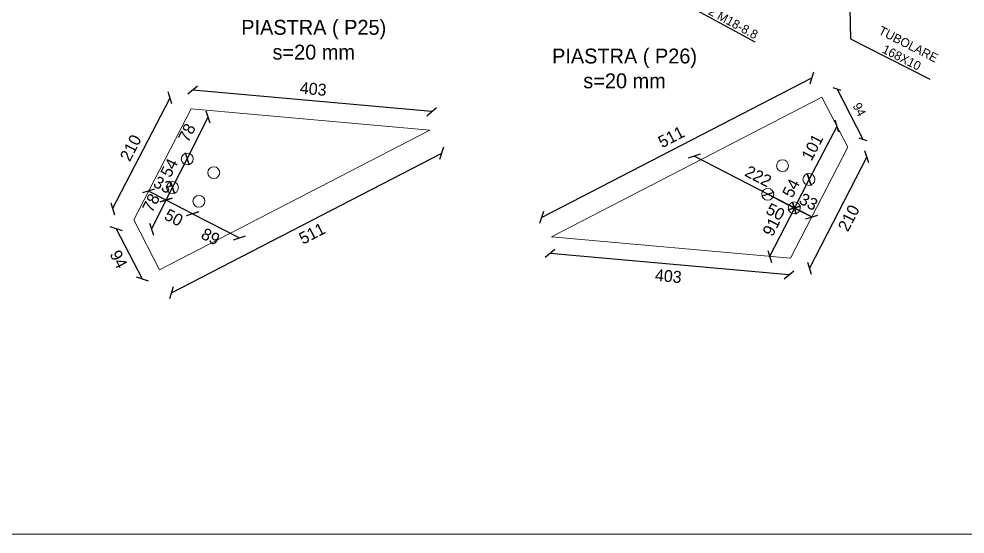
# Model space of a CAD drawing. Header units: millimetres. Extents: x -6949 to 549764, y -83146 to 127128.
# Drawn here: x 298416 to 300004, y 92221 to 93086 of the extents above; entities that cross this region are included whole.
import ezdxf
from ezdxf import colors
from ezdxf.entities.mleader import LeaderData, LeaderLine
from ezdxf.math import Vec2, Vec3

# ---------------------------------------------------------------- set-up
doc = ezdxf.new("R2010")
doc.units = ezdxf.units.MM
doc.layers.add('piastra', color=6, linetype='Continuous', lineweight=18)
doc.layers.add('quote', color=7, linetype='Continuous', lineweight=5, true_color=0x383838)
doc.styles.get("Standard").update_dxf_attribs({"font": ''})
doc.styles.get('Standard').set_extended_font_data('Bahnschrift Light')
doc.dimstyles.new('Q 1_10', dxfattribs={"dimtxt": 15, "dimasz": 10, "dimexe": 0.18, "dimexo": 0.0625, "dimgap": 10, "dimtad": 2, "dimdec": 0, "dimzin": 0, "dimdsep": 46, "dimtxsty": 'Standard', "dimblk": 'OBLIQUE', "dimcen": 0, "dimse1": 1, "dimse2": 1, "dimadec": 0, "dimazin": 0, "dimtfac": 1, "dimtdec": 0, "dimtofl": 0, "dimtmove": 1, "dimatfit": 3, "dimfxl": 1, "dimtolj": 1, "dimtzin": 0, "dimarcsym": 1})
doc.dimstyles.new('Q 1_15', dxfattribs={"dimtxt": 20, "dimasz": 15, "dimexe": 0.18, "dimexo": 0.0625, "dimgap": 10, "dimtad": 2, "dimdec": 0, "dimzin": 0, "dimdsep": 46, "dimtxsty": 'Standard', "dimblk": 'OBLIQUE', "dimcen": 0, "dimse1": 1, "dimse2": 1, "dimadec": 0, "dimazin": 0, "dimtfac": 1, "dimtdec": 0, "dimtofl": 0, "dimtmove": 1, "dimatfit": 3, "dimfxl": 1, "dimtolj": 1, "dimtzin": 0, "dimarcsym": 1})

# ---------------------------------------------------------------- blocks, each defined once
blk = doc.blocks.new('_Oblique')
at = {"color": 0, "linetype": 'ByBlock', "lineweight": -2}
blk.add_line((-0.5, -0.5), (0.5, 0.5), dxfattribs=at)
blk = doc.blocks.new('*D1241')
at = {"layer": 'Defpoints', "color": 0, "transparency": 16777216}
for p in [(298669.5, 92953.4), (298704.9, 92935.2), (298608.5, 92748.6)]:
    blk.add_point(p, dxfattribs=at)
at = {"layer": 'quote', "color": 0, "lineweight": -2, "transparency": 16777216}
blk.add_line((298573.1, 92766.9), (298669.5, 92953.4), dxfattribs=at)
at = {"layer": 'quote', "color": 0, "lineweight": -2, "transparency": 16777216, "xscale": 15, "yscale": 15, "zscale": 15}
for p, rotation in [((298669.5, 92953.4), 62.67610907252062), ((298573.1, 92766.9), 242.6761090725206)]:
    blk.add_blockref('_Oblique', p, dxfattribs=dict(at, rotation=rotation))
at = {"layer": 'quote', "color": 0, "transparency": 16777216, "insert": (298603.4, 92869.4), "char_height": 20, "attachment_point": 5, "rotation": 62.6761}
blk.add_mtext('\\A1;210', dxfattribs=at)
blk = doc.blocks.new('*D1242')
at = {"layer": 'Defpoints', "color": 0, "transparency": 16777216}
for p in [(298608.5, 92748.6), (298651.8, 92664.7), (298622.7, 92649.6)]:
    blk.add_point(p, dxfattribs=at)
at = {"layer": 'quote', "color": 0, "lineweight": -2, "transparency": 16777216}
blk.add_line((298579.3, 92733.6), (298622.7, 92649.6), dxfattribs=at)
at = {"layer": 'quote', "color": 0, "lineweight": -2, "transparency": 16777216, "xscale": 15, "yscale": 15, "zscale": 15}
for p, rotation in [((298579.3, 92733.6), 117.3238909274852), ((298622.7, 92649.6), 297.3238909274852)]:
    blk.add_blockref('_Oblique', p, dxfattribs=dict(at, rotation=rotation))
at = {"layer": 'quote', "color": 0, "transparency": 16777216, "insert": (298583.2, 92682.4), "char_height": 20, "attachment_point": 5, "rotation": 297.3239}
blk.add_mtext('\\A1;94', dxfattribs=at)
blk = doc.blocks.new('*D1243')
at = {"layer": 'Defpoints', "color": 0, "transparency": 16777216}
for p in [(298707.6, 92966.1), (298704.9, 92935.2), (299105.8, 92899.2)]:
    blk.add_point(p, dxfattribs=at)
at = {"layer": 'quote', "color": 0, "lineweight": -2, "transparency": 16777216}
blk.add_line((299108.5, 92930.2), (298707.6, 92966.1), dxfattribs=at)
at = {"layer": 'quote', "color": 0, "lineweight": -2, "transparency": 16777216, "xscale": 15, "yscale": 15, "zscale": 15}
for p, rotation in [((298707.6, 92966.1), 174.8705145088077), ((299108.5, 92930.2), 354.8705145088077)]:
    blk.add_blockref('_Oblique', p, dxfattribs=dict(at, rotation=rotation))
at = {"layer": 'quote', "color": 0, "transparency": 16777216, "insert": (298909.9, 92968.3), "char_height": 20, "attachment_point": 5, "rotation": 354.8705}
blk.add_mtext('\\A1;403', dxfattribs=at)
blk = doc.blocks.new('*D1244')
at = {"layer": 'Defpoints', "color": 0, "transparency": 16777216}
for p in [(299105.8, 92899.2), (299125.6, 92860.8), (298651.8, 92664.7)]:
    blk.add_point(p, dxfattribs=at)
at = {"layer": 'quote', "color": 0, "lineweight": -2, "transparency": 16777216}
blk.add_line((298671.7, 92626.3), (299125.6, 92860.8), dxfattribs=at)
at = {"layer": 'quote', "color": 0, "lineweight": -2, "transparency": 16777216, "xscale": 15, "yscale": 15, "zscale": 15}
for p, rotation in [((299125.6, 92860.8), 27.3238909274851), ((298671.7, 92626.3), 207.3238909274851)]:
    blk.add_blockref('_Oblique', p, dxfattribs=dict(at, rotation=rotation))
at = {"layer": 'quote', "color": 0, "transparency": 16777216, "insert": (298907.9, 92725.7), "char_height": 20, "attachment_point": 5, "rotation": 27.3239}
blk.add_mtext('\\A1;511', dxfattribs=at)
blk = doc.blocks.new('*D1245')
at = {"layer": 'Defpoints', "color": 0, "transparency": 16777216}
for p in [(299747, 92987.1), (299763.8, 92954.6), (299309.9, 92720.1)]:
    blk.add_point(p, dxfattribs=at)
at = {"layer": 'quote', "color": 0, "lineweight": -2, "transparency": 16777216}
blk.add_line((299293.1, 92752.6), (299747, 92987.1), dxfattribs=at)
at = {"layer": 'quote', "color": 0, "lineweight": -2, "transparency": 16777216, "xscale": 15, "yscale": 15, "zscale": 15}
for p, rotation in [((299747, 92987.1), 27.32389092689391), ((299293.1, 92752.6), 207.3238909268939)]:
    blk.add_blockref('_Oblique', p, dxfattribs=dict(at, rotation=rotation))
at = {"layer": 'quote', "color": 0, "transparency": 16777216, "insert": (299510.8, 92887.7), "char_height": 20, "attachment_point": 5, "rotation": 27.3239}
blk.add_mtext('\\A1;511', dxfattribs=at)
blk = doc.blocks.new('*D1246')
at = {"layer": 'Defpoints', "color": 0, "transparency": 16777216}
for p in [(299309.9, 92720.1), (299307.4, 92692.3), (299710.8, 92684.1)]:
    blk.add_point(p, dxfattribs=at)
at = {"layer": 'quote', "color": 0, "lineweight": -2, "transparency": 16777216}
blk.add_line((299708.3, 92656.3), (299307.4, 92692.3), dxfattribs=at)
at = {"layer": 'quote', "color": 0, "lineweight": -2, "transparency": 16777216, "xscale": 15, "yscale": 15, "zscale": 15}
for p, rotation in [((299307.4, 92692.3), 174.870330191597), ((299708.3, 92656.3), 354.870330191597)]:
    blk.add_blockref('_Oblique', p, dxfattribs=dict(at, rotation=rotation))
at = {"layer": 'quote', "color": 0, "transparency": 16777216, "insert": (299506, 92654.1), "char_height": 20, "attachment_point": 5, "rotation": 354.8703}
blk.add_mtext('\\A1;403', dxfattribs=at)
blk = doc.blocks.new('*D1247')
at = {"layer": 'Defpoints', "color": 0, "transparency": 16777216}
for p in [(299807.2, 92870.7), (299710.8, 92684.1), (299742.7, 92667.6)]:
    blk.add_point(p, dxfattribs=at)
at = {"layer": 'quote', "color": 0, "lineweight": -2, "transparency": 16777216}
blk.add_line((299839.1, 92854.2), (299742.7, 92667.6), dxfattribs=at)
at = {"layer": 'quote', "color": 0, "lineweight": -2, "transparency": 16777216, "xscale": 15, "yscale": 15, "zscale": 15}
for p, rotation in [((299839.1, 92854.2), 62.67610907251115), ((299742.7, 92667.6), 242.6761090725112)]:
    blk.add_blockref('_Oblique', p, dxfattribs=dict(at, rotation=rotation))
at = {"layer": 'quote', "color": 0, "transparency": 16777216, "insert": (299808.9, 92751.6), "char_height": 20, "attachment_point": 5, "rotation": 62.6761}
blk.add_mtext('\\A1;210', dxfattribs=at)
blk = doc.blocks.new('*D1248')
at = {"layer": 'Defpoints', "color": 0, "transparency": 16777216}
for p in [(299763.8, 92954.6), (299832.7, 92883.9), (299807.2, 92870.7)]:
    blk.add_point(p, dxfattribs=at)
at = {"layer": 'quote', "color": 0, "lineweight": -2, "transparency": 16777216}
blk.add_line((299789.3, 92967.8), (299832.7, 92883.9), dxfattribs=at)
at = {"layer": 'quote', "color": 0, "lineweight": -2, "transparency": 16777216, "xscale": 10, "yscale": 10, "zscale": 10}
for p, rotation in [((299789.3, 92967.8), 117.3238909274882), ((299832.7, 92883.9), 297.3238909274882)]:
    blk.add_blockref('_Oblique', p, dxfattribs=dict(at, rotation=rotation))
at = {"layer": 'quote', "color": 0, "transparency": 16777216, "insert": (299826.6, 92933.9), "char_height": 15, "attachment_point": 5, "rotation": 297.3239}
blk.add_mtext('\\A1;94', dxfattribs=at)
blk = doc.blocks.new('*D1249')
at = {"layer": 'Defpoints', "color": 0, "transparency": 16777216}
for p in [(298698.4, 92850.8), (298698.4, 92850.8), (298673.6, 92802.8)]:
    blk.add_point(p, dxfattribs=at)
at = {"layer": 'quote', "color": 0, "lineweight": -2, "transparency": 16777216}
blk.add_line((298673.6, 92802.8), (298698.4, 92850.8), dxfattribs=at)
at = {"layer": 'quote', "color": 0, "lineweight": -2, "transparency": 16777216, "xscale": 15, "yscale": 15, "zscale": 15}
for p, rotation in [((298698.4, 92850.8), 62.6761085788571), ((298673.6, 92802.8), 242.6761085788571)]:
    blk.add_blockref('_Oblique', p, dxfattribs=dict(at, rotation=rotation))
at = {"layer": 'quote', "color": 0, "transparency": 16777216, "insert": (298668.1, 92836), "char_height": 20, "attachment_point": 5, "rotation": 62.6761}
blk.add_mtext('\\A1;54', dxfattribs=at)
blk = doc.blocks.new('*D1250')
at = {"layer": 'Defpoints', "color": 0, "transparency": 16777216}
for p in [(298673.6, 92802.8), (298662.8, 92781.9), (298718, 92779.8)]:
    blk.add_point(p, dxfattribs=at)
at = {"layer": 'quote', "color": 0, "lineweight": -2, "transparency": 16777216}
blk.add_line((298707.2, 92758.9), (298662.8, 92781.9), dxfattribs=at)
at = {"layer": 'quote', "color": 0, "lineweight": -2, "transparency": 16777216, "xscale": 15, "yscale": 15, "zscale": 15}
for p, rotation in [((298662.8, 92781.9), 152.6761085788467), ((298707.2, 92758.9), 332.6761085788467)]:
    blk.add_blockref('_Oblique', p, dxfattribs=dict(at, rotation=rotation))
at = {"layer": 'quote', "color": 0, "transparency": 16777216, "insert": (298675.7, 92752.4), "char_height": 20, "attachment_point": 5, "rotation": 332.6761}
blk.add_mtext('\\A1;50', dxfattribs=at)
blk = doc.blocks.new('*D1251')
at = {"layer": 'Defpoints', "color": 0, "transparency": 16777216}
for p in [(298644.3, 92817.9), (298633.5, 92797), (298673.6, 92802.8)]:
    blk.add_point(p, dxfattribs=at)
at = {"layer": 'quote', "color": 0, "lineweight": -2, "transparency": 16777216}
blk.add_line((298662.8, 92781.9), (298633.5, 92797), dxfattribs=at)
at = {"layer": 'quote', "color": 0, "lineweight": -2, "transparency": 16777216, "xscale": 15, "yscale": 15, "zscale": 15}
for p, rotation in [((298633.5, 92797), 152.6761090725176), ((298662.8, 92781.9), 332.6761090725176)]:
    blk.add_blockref('_Oblique', p, dxfattribs=dict(at, rotation=rotation))
at = {"layer": 'quote', "color": 0, "transparency": 16777216, "insert": (298657.4, 92807.4), "char_height": 20, "attachment_point": 5, "rotation": 332.6761}
blk.add_mtext('\\A1;33', dxfattribs=at)
blk = doc.blocks.new('*D1252')
at = {"layer": 'Defpoints', "color": 0, "transparency": 16777216}
for p in [(298718, 92779.8), (298797, 92739.7), (298786.1, 92718.4)]:
    blk.add_point(p, dxfattribs=at)
at = {"layer": 'quote', "color": 0, "lineweight": -2, "transparency": 16777216}
blk.add_line((298707.2, 92758.5), (298786.1, 92718.4), dxfattribs=at)
at = {"layer": 'quote', "color": 0, "lineweight": -2, "transparency": 16777216, "xscale": 15, "yscale": 15, "zscale": 15}
for p, rotation in [((298707.2, 92758.5), 153.0533065056659), ((298786.1, 92718.4), 333.0533065056659)]:
    blk.add_blockref('_Oblique', p, dxfattribs=dict(at, rotation=rotation))
at = {"layer": 'quote', "color": 0, "transparency": 16777216, "insert": (298737.5, 92720.4), "char_height": 20, "attachment_point": 5, "rotation": 333.0533}
blk.add_mtext('\\A1;89', dxfattribs=at)
blk = doc.blocks.new('*D1253')
at = {"layer": 'Defpoints', "color": 0, "transparency": 16777216}
for p in [(298733.5, 92920.7), (298733.5, 92920.7), (298698.4, 92850.8)]:
    blk.add_point(p, dxfattribs=at)
at = {"layer": 'quote', "color": 0, "lineweight": -2, "transparency": 16777216}
blk.add_line((298698.4, 92850.8), (298733.5, 92920.7), dxfattribs=at)
at = {"layer": 'quote', "color": 0, "lineweight": -2, "transparency": 16777216, "xscale": 15, "yscale": 15, "zscale": 15}
for p, rotation in [((298733.5, 92920.7), 63.33823947684508), ((298698.4, 92850.8), 243.338239476845)]:
    blk.add_blockref('_Oblique', p, dxfattribs=dict(at, rotation=rotation))
at = {"layer": 'quote', "color": 0, "transparency": 16777216, "insert": (298697.9, 92894.8), "char_height": 20, "attachment_point": 5, "rotation": 63.3382}
blk.add_mtext('\\A1;78', dxfattribs=at)
blk = doc.blocks.new('*D1254')
at = {"layer": 'Defpoints', "color": 0, "transparency": 16777216}
for p in [(298673.6, 92802.8), (298673.6, 92802.8), (298638.5, 92732.9)]:
    blk.add_point(p, dxfattribs=at)
at = {"layer": 'quote', "color": 0, "lineweight": -2, "transparency": 16777216}
blk.add_line((298638.5, 92732.9), (298673.6, 92802.8), dxfattribs=at)
at = {"layer": 'quote', "color": 0, "lineweight": -2, "transparency": 16777216, "xscale": 15, "yscale": 15, "zscale": 15}
for p, rotation in [((298673.6, 92802.8), 63.33823947684508), ((298638.5, 92732.9), 243.338239476845)]:
    blk.add_blockref('_Oblique', p, dxfattribs=dict(at, rotation=rotation))
at = {"layer": 'quote', "color": 0, "transparency": 16777216, "insert": (298637.6, 92777.1), "char_height": 20, "attachment_point": 5, "rotation": 63.3382}
blk.add_mtext('\\A1;78', dxfattribs=at)
blk = doc.blocks.new('*D1273')
at = {"layer": 'Defpoints', "color": 0, "transparency": 16777216}
for p in [(299742, 92816.5), (299742.3, 92816.4), (299717.3, 92768.6)]:
    blk.add_point(p, dxfattribs=at)
at = {"layer": 'quote', "color": 0, "lineweight": -2, "transparency": 16777216}
blk.add_line((299717.5, 92768.4), (299742.3, 92816.4), dxfattribs=at)
at = {"layer": 'quote', "color": 0, "lineweight": -2, "transparency": 16777216, "xscale": 15, "yscale": 15, "zscale": 15}
for p, rotation in [((299742.3, 92816.4), 62.67610956613872), ((299717.5, 92768.4), 242.6761095661387)]:
    blk.add_blockref('_Oblique', p, dxfattribs=dict(at, rotation=rotation))
at = {"layer": 'quote', "color": 0, "transparency": 16777216, "insert": (299712, 92801.7), "char_height": 20, "attachment_point": 5, "rotation": 62.6761}
blk.add_mtext('\\A1;54', dxfattribs=at)
blk = doc.blocks.new('*D1274')
at = {"layer": 'Defpoints', "color": 0, "transparency": 16777216}
for p in [(299788.9, 92905.9), (299789.2, 92905.8), (299742, 92816.5)]:
    blk.add_point(p, dxfattribs=at)
at = {"layer": 'quote', "color": 0, "lineweight": -2, "transparency": 16777216}
blk.add_line((299742.3, 92816.4), (299789.2, 92905.8), dxfattribs=at)
at = {"layer": 'quote', "color": 0, "lineweight": -2, "transparency": 16777216, "xscale": 15, "yscale": 15, "zscale": 15}
for p, rotation in [((299789.2, 92905.8), 62.31402560940264), ((299742.3, 92816.4), 242.3140256094026)]:
    blk.add_blockref('_Oblique', p, dxfattribs=dict(at, rotation=rotation))
at = {"layer": 'quote', "color": 0, "transparency": 16777216, "insert": (299747.8, 92870.5), "char_height": 20, "attachment_point": 5, "rotation": 62.314}
blk.add_mtext('\\A1;101', dxfattribs=at)
blk = doc.blocks.new('*D1275')
at = {"layer": 'Defpoints', "color": 0, "transparency": 16777216}
for p in [(299717.5, 92768.4), (299676, 92687.2), (299676, 92687.2)]:
    blk.add_point(p, dxfattribs=at)
at = {"layer": 'quote', "color": 0, "lineweight": -2, "transparency": 16777216}
blk.add_line((299717.5, 92768.4), (299676, 92687.2), dxfattribs=at)
at = {"layer": 'quote', "color": 0, "lineweight": -2, "transparency": 16777216, "xscale": 15, "yscale": 15, "zscale": 15}
for p, rotation in [((299717.5, 92768.4), 62.91483308047055), ((299676, 92687.2), 242.9148330804705)]:
    blk.add_blockref('_Oblique', p, dxfattribs=dict(at, rotation=rotation))
at = {"layer": 'quote', "color": 0, "transparency": 16777216, "insert": (299678.8, 92737), "char_height": 20, "attachment_point": 5, "rotation": 62.9148}
blk.add_mtext('\\A1;91', dxfattribs=at)
blk = doc.blocks.new('*D1276')
at = {"layer": 'Defpoints', "color": 0, "transparency": 16777216}
for p in [(299672.8, 92791.5), (299717.5, 92768.4), (299717.5, 92768.4)]:
    blk.add_point(p, dxfattribs=at)
at = {"layer": 'quote', "color": 0, "lineweight": -2, "transparency": 16777216}
blk.add_line((299672.8, 92791.5), (299717.5, 92768.4), dxfattribs=at)
at = {"layer": 'quote', "color": 0, "lineweight": -2, "transparency": 16777216, "xscale": 15, "yscale": 15, "zscale": 15}
for p, rotation in [((299672.8, 92791.5), 152.6761095660868), ((299717.5, 92768.4), 332.6761095660868)]:
    blk.add_blockref('_Oblique', p, dxfattribs=dict(at, rotation=rotation))
at = {"layer": 'quote', "color": 0, "transparency": 16777216, "insert": (299685.9, 92762), "char_height": 20, "attachment_point": 5, "rotation": 332.6761}
blk.add_mtext('\\A1;50', dxfattribs=at)
blk = doc.blocks.new('*D1277')
at = {"layer": 'Defpoints', "color": 0, "transparency": 16777216}
for p in [(299717.5, 92768.4), (299745.7, 92751.7), (299746.6, 92753.4)]:
    blk.add_point(p, dxfattribs=at)
at = {"layer": 'quote', "color": 0, "lineweight": -2, "transparency": 16777216}
blk.add_line((299717.5, 92768.4), (299746.6, 92753.4), dxfattribs=at)
at = {"layer": 'quote', "color": 0, "lineweight": -2, "transparency": 16777216, "xscale": 15, "yscale": 15, "zscale": 15}
for p, rotation in [((299717.5, 92768.4), 152.6761095660868), ((299746.6, 92753.4), 332.6761095660868)]:
    blk.add_blockref('_Oblique', p, dxfattribs=dict(at, rotation=rotation))
at = {"layer": 'quote', "color": 0, "transparency": 16777216, "insert": (299741.3, 92778.9), "char_height": 20, "attachment_point": 5, "rotation": 332.6761}
blk.add_mtext('\\A1;33', dxfattribs=at)
blk = doc.blocks.new('*D1278')
at = {"layer": 'Defpoints', "color": 0, "transparency": 16777216}
for p in [(299549.2, 92855.4), (299541.1, 92839.6), (299745.7, 92751.7)]:
    blk.add_point(p, dxfattribs=at)
at = {"layer": 'quote', "color": 0, "lineweight": -2, "transparency": 16777216}
blk.add_line((299746.6, 92753.4), (299549.2, 92855.4), dxfattribs=at)
at = {"layer": 'quote', "color": 0, "lineweight": -2, "transparency": 16777216, "xscale": 15, "yscale": 15, "zscale": 15}
for p, rotation in [((299549.2, 92855.4), 152.6761095660868), ((299746.6, 92753.4), 332.6761095660868)]:
    blk.add_blockref('_Oblique', p, dxfattribs=dict(at, rotation=rotation))
at = {"layer": 'quote', "color": 0, "transparency": 16777216, "insert": (299657, 92821.9), "char_height": 20, "attachment_point": 5, "rotation": 332.6761}
blk.add_mtext('\\A1;222', dxfattribs=at)

msp = doc.modelspace()

# ---------------------------------------------------------------- linework, layer by layer
at = {"layer": 'piastra'}
for points in [[(299710.8, 92684.1), (299309.9, 92720.1), (299309.9, 92720.1), (299763.8, 92954.6), (299807.2, 92870.7)], [(298651.8, 92664.7), (299105.8, 92899.2), (299105.8, 92899.2), (298704.9, 92935.2), (298608.5, 92748.6)]]:
    msp.add_lwpolyline(points, close=True, dxfattribs=at)
for centre in [(298698.4, 92850.8), (298742.8, 92827.8), (299697.6, 92839.5), (299742, 92816.5), (298673.6, 92802.8), (298718, 92779.8), (299672.8, 92791.5), (299717.3, 92768.6)]:
    msp.add_circle(centre, 10, dxfattribs=at)
at = {"layer": 'quote'}
msp.add_lwpolyline([(296838.6, 94902.8), (301503, 94902.8), (301503, 92221.1), (296838.6, 92221.1)], close=True, dxfattribs=at)

# ---------------------------------------------------------------- texts
at = {"char_height": 25, "attachment_point": 1}
for s, insert in [('\\pxqc;{\\fBahnschrift Light|b0|i0|c0|p34;PIASTRA ( P25) \\Ps=20 mm}', (298685.4, 93084.3)), ('\\pxqc;{\\fBahnschrift Light|b0|i0|c0|p34;PIASTRA ( P26) \\Ps=20 mm}', (299207.1, 93036.1))]:
    msp.add_mtext_dynamic_manual_height_columns(s, width=450.67, gutter_width=1, heights=[0], dxfattribs=dict(at, insert=insert))

# ---------------------------------------------------------------- dimensions: what is measured, and where the dimension line sits
at = {"layer": 'quote'}
for p1, p2, distance, dimstyle, picture, middle in [((299309.9, 92720.1), (299763.8, 92954.6), 36.5, 'Q 1_15', '*D1245', (299510.8, 92887.7)), ((299105.8, 92899.2), (298704.9, 92935.2), -31.1, 'Q 1_15', '*D1243', (298909.9, 92968.3)), ((298608.5, 92748.6), (298704.9, 92935.2), 39.7, 'Q 1_15', '*D1241', (298603.4, 92869.4)), ((299763.8, 92954.6), (299807.2, 92870.7), 28.8, 'Q 1_10', '*D1248', (299826.6, 92933.9)), ((298698.4, 92850.8), (298733.5, 92920.7), 0, 'Q 1_15', '*D1253', (298697.9, 92894.8)), ((298651.8, 92664.7), (299105.8, 92899.2), -43.3, 'Q 1_15', '*D1244', (298907.9, 92725.7)), ((299807.2, 92870.7), (299710.8, 92684.1), 36, 'Q 1_15', '*D1247', (299808.9, 92751.6)), ((298673.6, 92802.8), (298698.4, 92850.8), 0, 'Q 1_15', '*D1249', (298668.1, 92836)), ((298718, 92779.8), (298673.6, 92802.8), 23.5, 'Q 1_15', '*D1250', (298675.7, 92752.4)), ((299672.8, 92791.5), (299717.5, 92768.4), 0, 'Q 1_15', '*D1276', (299685.9, 92762)), ((298718, 92779.8), (298797, 92739.7), -23.9, 'Q 1_15', '*D1252', (298737.5, 92720.4)), ((298608.5, 92748.6), (298651.8, 92664.7), -32.8, 'Q 1_15', '*D1242', (298583.2, 92682.4)), ((299710.8, 92684.1), (299309.9, 92720.1), 28, 'Q 1_15', '*D1246', (299506, 92654.1))]:
    dim = msp.add_aligned_dim(p1=p1, p2=p2, distance=distance, dimstyle=dimstyle, dxfattribs=at)
    dim.commit()
    dim.dimension.update_dxf_attribs({"geometry": picture, "text_midpoint": middle})
for base, p1, p2, angle, picture, middle, dimtype in [((299789.2, 92905.8), (299742, 92816.5), (299788.9, 92905.9), 62.314, '*D1274', (299765.7, 92861.1), 161), ((299549.2, 92855.4), (299745.7, 92751.7), (299541.1, 92839.6), 152.6761, '*D1278', (299647.7, 92804.1), 160), ((298633.5, 92797), (298673.6, 92802.8), (298644.3, 92817.9), 152.6761, '*D1251', (298648.1, 92789.4), 161), ((299742.3, 92816.4), (299717.3, 92768.6), (299742, 92816.5), 62.6761, '*D1273', (299729.9, 92792.4), 161), ((298673.6, 92802.8), (298638.5, 92732.9), (298673.6, 92802.8), 63.3382, '*D1254', (298655.7, 92768), 161), ((299746.6, 92753.4), (299717.5, 92768.4), (299745.7, 92751.7), 152.6761, '*D1277', (299732, 92760.9), 160), ((299676, 92687.2), (299717.5, 92768.4), (299676, 92687.2), 242.9148, '*D1275', (299696.7, 92727.8), 161)]:
    dim = msp.add_linear_dim(base=base, p1=p1, p2=p2, angle=angle, dimstyle='Q 1_15', dxfattribs=at)
    dim.commit()
    dim.dimension.update_dxf_attribs({"geometry": picture, "text_midpoint": middle, "dimtype": dimtype})

# ---------------------------------------------------------------- leaders
ml = msp.add_multileader_mtext('Standard', dxfattribs=at)
ml.set_content('2+2+2+2 M18-8.8', color=256)
ml.set_leader_properties()
ml.build(insert=Vec2(0, 0))
ml.multileader.update_dxf_attribs({"text_left_attachment_type": 5, "text_right_attachment_type": 6, "dogleg_length": 30, "arrow_head_size": 15})
ctx = ml.context
ctx.base_point, ctx.char_height, ctx.arrow_head_size, ctx.landing_gap_size, ctx.plane_origin, ctx.plane_x_axis, ctx.plane_y_axis = Vec3(299501.2, 93129.1), 15, 15, 10, Vec3(299601.8, 93283.5), Vec3(0.878709, -0.477358), Vec3(0.477358, 0.878709)
ctx.left_attachment, ctx.right_attachment = 5, 6
notes = []
notes.append((ctx, [(0, (1, 1, 0), (299474.8, 93143.4), (0.878709, -0.477358), 30, [(0, [(299559.9, 93312.2)], 0, [])])]))
ctx.mtext.insert, ctx.mtext.text_direction, ctx.mtext.rotation, ctx.mtext.flow_direction = Vec3(299518.7, 93140.3), Vec3(0.878709, -0.477358), 5.785539, 5
ml = msp.add_multileader_mtext('Standard', dxfattribs=at)
ml.set_content('TUBOLARE \\P\\pq*;168X10', color=256)
ml.set_leader_properties()
ml.build(insert=Vec2(0, 0))
ml.multileader.update_dxf_attribs({"text_left_attachment_type": 5, "text_right_attachment_type": 6, "dogleg_length": 30, "arrow_head_size": 15})
ctx = ml.context
ctx.base_point, ctx.char_height, ctx.arrow_head_size, ctx.landing_gap_size, ctx.plane_origin, ctx.plane_x_axis, ctx.plane_y_axis = Vec3(299838.2, 93039), 15, 15, 10, Vec3(299810.5, 93118.4), Vec3(0.89154, -0.452942), Vec3(0.452942, 0.89154)
ctx.left_attachment, ctx.right_attachment, ctx.text_align_type = 5, 6, 1
notes.append((ctx, [(0, (1, 1, 0), (299811.5, 93052.6), (0.89154, -0.452942), 30, [(0, [(299810.5, 93118.4)], 0, [])])]))
ctx.mtext.insert, ctx.mtext.text_direction, ctx.mtext.rotation, ctx.mtext.alignment, ctx.mtext.flow_direction = Vec3(299912.4, 93050), Vec3(0.89154, -0.452942), 5.813123, 2, 5
for ctx, leaders in notes:
    for number, flags, end, landing, length, lines in leaders:
        leader = LeaderData()
        leader.index, (leader.has_last_leader_line, leader.has_dogleg_vector, leader.attachment_direction) = number, flags
        leader.last_leader_point, leader.dogleg_vector, leader.dogleg_length = Vec3(end), Vec3(landing), length
        for number, points, colour, breaks in lines:
            line = LeaderLine()
            line.index, line.vertices, line.color, line.breaks = number, Vec3.list(points), colors.encode_raw_color(colour), breaks
            leader.lines.append(line)
        ctx.leaders.append(leader)

doc.saveas('drawing.dxf')
